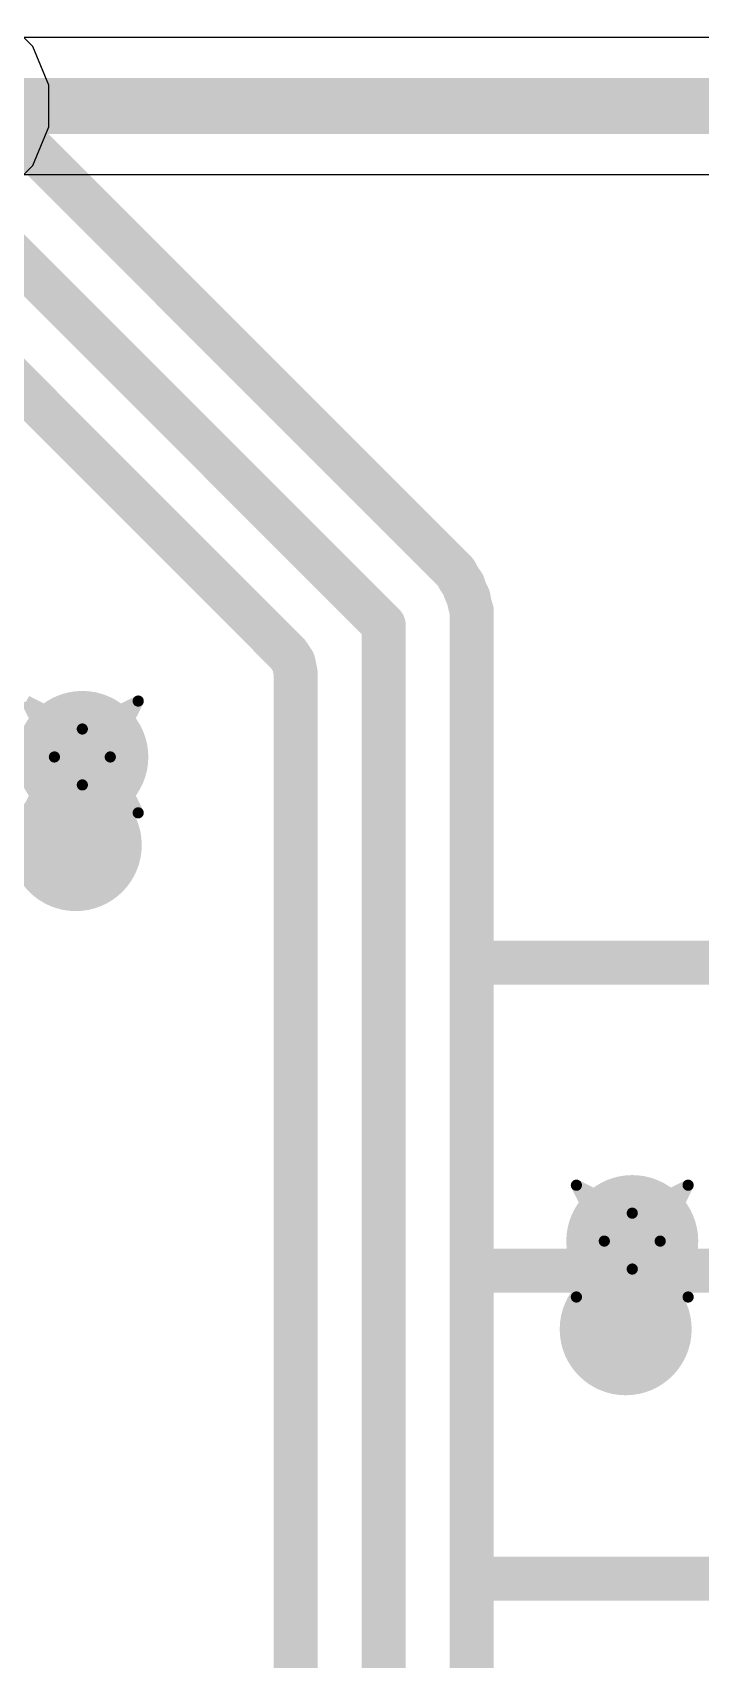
# Model space of a CAD drawing. Header units: inches. Extents: x 0 to 12.4, y -0.6 to 2.2.
# Drawn here: x 1.7729 to 1.8924, y 1.5361 to 1.8271 of the extents above; entities that cross this region are included whole.
import ezdxf

# ---------------------------------------------------------------- set-up
doc = ezdxf.new("R2010")
doc.units = ezdxf.units.IN
doc.header["$MEASUREMENT"] = 0
for name, color, linetype in [('Bottom Layer', 5, 'Continuous'), ('Dimension', 6, 'Continuous'), ('Drill Drawing', 1, 'Continuous'), ('Top Layer', 1, 'Continuous'), ('Via Holes', 16, 'Continuous')]:
    doc.layers.add(name, color=color, linetype=linetype)

msp = doc.modelspace()

# ---------------------------------------------------------------- hatches: boundary and pattern name
at = {"layer": 'Bottom Layer'}
h = msp.add_hatch(color=5, dxfattribs=at)
edge = h.paths.add_edge_path()
edge.add_arc((1.7817796, 1.6975353), 0.011811, 0, 360)
h = msp.add_hatch(color=5, dxfattribs=at)
edge = h.paths.add_edge_path()
edge.add_arc((1.8802048, 1.6109211), 0.011811, 0, 360)
at = {"layer": 'Dimension'}
h = msp.add_hatch(color=6, dxfattribs=at)
edge = h.paths.add_edge_path()
edge.add_arc((1.7806045, 1.6817683), 0.011811, 0, 360)
h = msp.add_hatch(color=6, dxfattribs=at)
edge = h.paths.add_edge_path()
edge.add_arc((1.8790297, 1.5951541), 0.011811, 0, 360)
at = {"layer": 'Top Layer'}
h = msp.add_hatch(color=1, dxfattribs=at)
edge = h.paths.add_edge_path()
edge.add_arc((1.7817796, 1.6975353), 0.011811, 0, 360)
h = msp.add_hatch(color=1, dxfattribs=at)
edge = h.paths.add_edge_path()
edge.add_arc((1.8802048, 1.6109211), 0.011811, 0, 360)
at = {"layer": 'Via Holes'}
h = msp.add_hatch(color=7, dxfattribs=at)
edge = h.paths.add_edge_path()
edge.add_arc((1.7817796, 1.6975353), 0.0059055, 0, 360)
h = msp.add_hatch(color=7, dxfattribs=at)
edge = h.paths.add_edge_path()
edge.add_arc((1.8802048, 1.6109211), 0.0059055, 0, 360)

# ---------------------------------------------------------------- linework, layer by layer
at = {"layer": 'Bottom Layer'}
for p, q in [((2.137, 1.8262351), (1.7713677, 1.8262351)), ((1.7713677, 1.8017649), (2.1319321, 1.8017649))]:
    msp.add_line(p, q, dxfattribs=at)
msp.add_lwpolyline([(1.757, 1.814, 0.01, 0.01, 0), (2.137, 1.814, 0.01, 0.01, 0)], format="xyseb", dxfattribs=at)
at = {"layer": 'Dimension'}
for points in [[(1.7680418, 1.811118, 0.007874, 0.007874, 0), (1.8477495, 1.7314104, 0.007874, 0.007874, 0)], [(1.7577698, 1.7990911, 0.007874, 0.007874, 0), (1.8357226, 1.7211383, 0.007874, 0.007874, 0)], [(1.7533084, 1.7812536, 0.007874, 0.007874, 0), (1.818525, 1.716037, 0.007874, 0.007874, 0)], [(1.8477495, 1.7314104, 0.007874, 0.007874, 0), (1.8477496, 1.7314102, 0.007874, 0.007874, 0)], [(1.8477496, 1.7314102, 0.007874, 0.007874, 0), (1.8486379, 1.7305219, 0.007874, 0.007874, 0)], [(1.8486379, 1.7305219, 0.007874, 0.007874, 0), (1.8490317, 1.7297492, 0.007874, 0.007874, 0)], [(1.8490317, 1.7297492, 0.007874, 0.007874, 0), (1.8490339, 1.7297448, 0.007874, 0.007874, 0)], [(1.8490339, 1.7297448, 0.007874, 0.007874, 0), (1.849434, 1.7290919, 0.007874, 0.007874, 0)], [(1.849434, 1.7290919, 0.007874, 0.007874, 0), (1.8499468, 1.7283859, 0.007874, 0.007874, 0)], [(1.8499468, 1.7283859, 0.007874, 0.007874, 0), (1.8502164, 1.7275564, 0.007874, 0.007874, 0)], [(1.8502164, 1.7275564, 0.007874, 0.007874, 0), (1.8505094, 1.7268489, 0.007874, 0.007874, 0)], [(1.8505094, 1.7268489, 0.007874, 0.007874, 0), (1.8509055, 1.7260716, 0.007874, 0.007874, 0)], [(1.8509055, 1.7260716, 0.007874, 0.007874, 0), (1.8510419, 1.7252102, 0.007874, 0.007874, 0)], [(1.8510419, 1.7252102, 0.007874, 0.007874, 0), (1.8512208, 1.7244651, 0.007874, 0.007874, 0)], [(1.8512208, 1.7244651, 0.007874, 0.007874, 0), (1.8514903, 1.7236357, 0.007874, 0.007874, 0)], [(1.8514903, 1.7232516, 0.007874, 0.007874, 0), (1.8514903, 1.7236357, 0.007874, 0.007874, 0)], [(1.8514903, 1.6607575, 0.007874, 0.007874, 0), (1.8514903, 1.7232516, 0.007874, 0.007874, 0)], [(1.8357226, 1.4455478, 0.007874, 0.007874, 0), (1.8357226, 1.7211383, 0.007874, 0.007874, 0)], [(1.818525, 1.716037, 0.007874, 0.007874, 0), (1.8195833, 1.7144532, 0.007874, 0.007874, 0)], [(1.8195833, 1.7144532, 0.007874, 0.007874, 0), (1.8199549, 1.712585, 0.007874, 0.007874, 0)], [(1.8199549, 1.4480452, 0.007874, 0.007874, 0), (1.8199549, 1.712585, 0.007874, 0.007874, 0)], [(1.8514903, 1.6607575, 0.007874, 0.007874, 0), (1.8967462, 1.6607575, 0.007874, 0.007874, 0)], [(1.8514903, 1.6607575, 0.007874, 0.007874, 0), (1.8967462, 1.6607575, 0.007874, 0.007874, 0)], [(1.8514903, 1.6056394, 0.007874, 0.007874, 0), (1.8514903, 1.6607575, 0.007874, 0.007874, 0)], [(1.8514903, 1.6056394, 0.007874, 0.007874, 0), (1.8967462, 1.6056394, 0.007874, 0.007874, 0)], [(1.8514903, 1.6056394, 0.007874, 0.007874, 0), (1.8967462, 1.6056394, 0.007874, 0.007874, 0)], [(1.8514903, 1.5505213, 0.007874, 0.007874, 0), (1.8514903, 1.6056394, 0.007874, 0.007874, 0)], [(1.8514903, 1.5505213, 0.007874, 0.007874, 0), (1.8967462, 1.5505213, 0.007874, 0.007874, 0)], [(1.8514903, 1.5505213, 0.007874, 0.007874, 0), (1.8967462, 1.5505213, 0.007874, 0.007874, 0)], [(1.8514903, 1.5205668, 0.007874, 0.007874, 0), (1.8514903, 1.5505213, 0.007874, 0.007874, 0)]]:
    msp.add_lwpolyline(points, format="xyseb", dxfattribs=at)
for points in [[(1.845781, 1.7314104, 0.003937, 0.003937, 1), (1.849718, 1.7314104, 0.003937, 0.003937, 1)], [(1.845781, 1.7314104, 0.003937, 0.003937, 1), (1.849718, 1.7314104, 0.003937, 0.003937, 1)], [(1.8457811, 1.7314102, 0.003937, 0.003937, 1), (1.8497181, 1.7314102, 0.003937, 0.003937, 1)], [(1.8457811, 1.7314102, 0.003937, 0.003937, 1), (1.8497181, 1.7314102, 0.003937, 0.003937, 1)], [(1.8466694, 1.7305219, 0.003937, 0.003937, 1), (1.8506064, 1.7305219, 0.003937, 0.003937, 1)], [(1.8466694, 1.7305219, 0.003937, 0.003937, 1), (1.8506064, 1.7305219, 0.003937, 0.003937, 1)], [(1.8470632, 1.7297492, 0.003937, 0.003937, 1), (1.8510002, 1.7297492, 0.003937, 0.003937, 1)], [(1.8470632, 1.7297492, 0.003937, 0.003937, 1), (1.8510002, 1.7297492, 0.003937, 0.003937, 1)], [(1.8470654, 1.7297448, 0.003937, 0.003937, 1), (1.8510024, 1.7297448, 0.003937, 0.003937, 1)], [(1.8470654, 1.7297448, 0.003937, 0.003937, 1), (1.8510024, 1.7297448, 0.003937, 0.003937, 1)], [(1.8474655, 1.7290919, 0.003937, 0.003937, 1), (1.8514025, 1.7290919, 0.003937, 0.003937, 1)], [(1.8474655, 1.7290919, 0.003937, 0.003937, 1), (1.8514025, 1.7290919, 0.003937, 0.003937, 1)], [(1.8479783, 1.7283859, 0.003937, 0.003937, 1), (1.8519153, 1.7283859, 0.003937, 0.003937, 1)], [(1.8479783, 1.7283859, 0.003937, 0.003937, 1), (1.8519153, 1.7283859, 0.003937, 0.003937, 1)], [(1.8482479, 1.7275564, 0.003937, 0.003937, 1), (1.8521849, 1.7275564, 0.003937, 0.003937, 1)], [(1.8482479, 1.7275564, 0.003937, 0.003937, 1), (1.8521849, 1.7275564, 0.003937, 0.003937, 1)], [(1.8485409, 1.7268489, 0.003937, 0.003937, 1), (1.8524779, 1.7268489, 0.003937, 0.003937, 1)], [(1.8485409, 1.7268489, 0.003937, 0.003937, 1), (1.8524779, 1.7268489, 0.003937, 0.003937, 1)], [(1.848937, 1.7260716, 0.003937, 0.003937, 1), (1.852874, 1.7260716, 0.003937, 0.003937, 1)], [(1.848937, 1.7260716, 0.003937, 0.003937, 1), (1.852874, 1.7260716, 0.003937, 0.003937, 1)], [(1.8490734, 1.7252102, 0.003937, 0.003937, 1), (1.8530104, 1.7252102, 0.003937, 0.003937, 1)], [(1.8490734, 1.7252102, 0.003937, 0.003937, 1), (1.8530104, 1.7252102, 0.003937, 0.003937, 1)], [(1.8492523, 1.7244651, 0.003937, 0.003937, 1), (1.8531893, 1.7244651, 0.003937, 0.003937, 1)], [(1.8492523, 1.7244651, 0.003937, 0.003937, 1), (1.8531893, 1.7244651, 0.003937, 0.003937, 1)], [(1.8495218, 1.7236357, 0.003937, 0.003937, 1), (1.8534588, 1.7236357, 0.003937, 0.003937, 1)], [(1.8495218, 1.7236357, 0.003937, 0.003937, 1), (1.8534588, 1.7236357, 0.003937, 0.003937, 1)], [(1.8495218, 1.7232516, 0.003937, 0.003937, 1), (1.8534588, 1.7232516, 0.003937, 0.003937, 1)], [(1.8495218, 1.7232516, 0.003937, 0.003937, 1), (1.8534588, 1.7232516, 0.003937, 0.003937, 1)], [(1.8337541, 1.7211383, 0.003937, 0.003937, 1), (1.8376911, 1.7211383, 0.003937, 0.003937, 1)], [(1.8337541, 1.7211383, 0.003937, 0.003937, 1), (1.8376911, 1.7211383, 0.003937, 0.003937, 1)], [(1.8165565, 1.716037, 0.003937, 0.003937, 1), (1.8204935, 1.716037, 0.003937, 0.003937, 1)], [(1.8165565, 1.716037, 0.003937, 0.003937, 1), (1.8204935, 1.716037, 0.003937, 0.003937, 1)], [(1.8176148, 1.7144532, 0.003937, 0.003937, 1), (1.8215518, 1.7144532, 0.003937, 0.003937, 1)], [(1.8176148, 1.7144532, 0.003937, 0.003937, 1), (1.8215518, 1.7144532, 0.003937, 0.003937, 1)], [(1.8179864, 1.712585, 0.003937, 0.003937, 1), (1.8219234, 1.712585, 0.003937, 0.003937, 1)], [(1.8179864, 1.712585, 0.003937, 0.003937, 1), (1.8219234, 1.712585, 0.003937, 0.003937, 1)], [(1.8495218, 1.6607575, 0.003937, 0.003937, 1), (1.8534588, 1.6607575, 0.003937, 0.003937, 1)], [(1.8495218, 1.6607575, 0.003937, 0.003937, 1), (1.8534588, 1.6607575, 0.003937, 0.003937, 1)], [(1.8495218, 1.6607575, 0.003937, 0.003937, 1), (1.8534588, 1.6607575, 0.003937, 0.003937, 1)], [(1.8495218, 1.6607575, 0.003937, 0.003937, 1), (1.8534588, 1.6607575, 0.003937, 0.003937, 1)], [(1.8495218, 1.6056394, 0.003937, 0.003937, 1), (1.8534588, 1.6056394, 0.003937, 0.003937, 1)], [(1.8495218, 1.6056394, 0.003937, 0.003937, 1), (1.8534588, 1.6056394, 0.003937, 0.003937, 1)], [(1.8495218, 1.6056394, 0.003937, 0.003937, 1), (1.8534588, 1.6056394, 0.003937, 0.003937, 1)], [(1.8495218, 1.6056394, 0.003937, 0.003937, 1), (1.8534588, 1.6056394, 0.003937, 0.003937, 1)], [(1.8495218, 1.5505213, 0.003937, 0.003937, 1), (1.8534588, 1.5505213, 0.003937, 0.003937, 1)], [(1.8495218, 1.5505213, 0.003937, 0.003937, 1), (1.8534588, 1.5505213, 0.003937, 0.003937, 1)], [(1.8495218, 1.5505213, 0.003937, 0.003937, 1), (1.8534588, 1.5505213, 0.003937, 0.003937, 1)], [(1.8495218, 1.5505213, 0.003937, 0.003937, 1), (1.8534588, 1.5505213, 0.003937, 0.003937, 1)]]:
    msp.add_lwpolyline(points, format="xyseb", close=True, dxfattribs=at)
at = {"layer": 'Drill Drawing'}
for points in [[(1.7717796, 1.7075353, 0.002, 0.002, 0), (1.7817796, 1.7025353, 0.002, 0.002, 0)], [(1.7717796, 1.7075353, 0.002, 0.002, 0), (1.7767796, 1.6975353, 0.002, 0.002, 0)], [(1.7817796, 1.7025353, 0.002, 0.002, 0), (1.7917796, 1.7075353, 0.002, 0.002, 0)], [(1.7867796, 1.6975353, 0.002, 0.002, 0), (1.7917796, 1.7075353, 0.002, 0.002, 0)], [(1.7717796, 1.6875353, 0.002, 0.002, 0), (1.7767796, 1.6975353, 0.002, 0.002, 0)], [(1.7867796, 1.6975353, 0.002, 0.002, 0), (1.7917796, 1.6875353, 0.002, 0.002, 0)], [(1.7717796, 1.6875353, 0.002, 0.002, 0), (1.7817796, 1.6925353, 0.002, 0.002, 0)], [(1.7817796, 1.6925353, 0.002, 0.002, 0), (1.7917796, 1.6875353, 0.002, 0.002, 0)], [(1.8702048, 1.6209211, 0.002, 0.002, 0), (1.8802048, 1.6159211, 0.002, 0.002, 0)], [(1.8702048, 1.6209211, 0.002, 0.002, 0), (1.8752048, 1.6109211, 0.002, 0.002, 0)], [(1.8802048, 1.6159211, 0.002, 0.002, 0), (1.8902048, 1.6209211, 0.002, 0.002, 0)], [(1.8852048, 1.6109211, 0.002, 0.002, 0), (1.8902048, 1.6209211, 0.002, 0.002, 0)], [(1.8702048, 1.6009211, 0.002, 0.002, 0), (1.8752048, 1.6109211, 0.002, 0.002, 0)], [(1.8852048, 1.6109211, 0.002, 0.002, 0), (1.8902048, 1.6009211, 0.002, 0.002, 0)], [(1.8702048, 1.6009211, 0.002, 0.002, 0), (1.8802048, 1.6059211, 0.002, 0.002, 0)], [(1.8802048, 1.6059211, 0.002, 0.002, 0), (1.8902048, 1.6009211, 0.002, 0.002, 0)]]:
    msp.add_lwpolyline(points, format="xyseb", dxfattribs=at)
for points in [[(1.7912796, 1.7075353, 0.001, 0.001, 1), (1.7922796, 1.7075353, 0.001, 0.001, 1)], [(1.7912796, 1.7075353, 0.001, 0.001, 1), (1.7922796, 1.7075353, 0.001, 0.001, 1)], [(1.7812796, 1.7025353, 0.001, 0.001, 1), (1.7822796, 1.7025353, 0.001, 0.001, 1)], [(1.7812796, 1.7025353, 0.001, 0.001, 1), (1.7822796, 1.7025353, 0.001, 0.001, 1)], [(1.7762796, 1.6975353, 0.001, 0.001, 1), (1.7772796, 1.6975353, 0.001, 0.001, 1)], [(1.7762796, 1.6975353, 0.001, 0.001, 1), (1.7772796, 1.6975353, 0.001, 0.001, 1)], [(1.7862796, 1.6975353, 0.001, 0.001, 1), (1.7872796, 1.6975353, 0.001, 0.001, 1)], [(1.7862796, 1.6975353, 0.001, 0.001, 1), (1.7872796, 1.6975353, 0.001, 0.001, 1)], [(1.7812796, 1.6925353, 0.001, 0.001, 1), (1.7822796, 1.6925353, 0.001, 0.001, 1)], [(1.7812796, 1.6925353, 0.001, 0.001, 1), (1.7822796, 1.6925353, 0.001, 0.001, 1)], [(1.7912796, 1.6875353, 0.001, 0.001, 1), (1.7922796, 1.6875353, 0.001, 0.001, 1)], [(1.7912796, 1.6875353, 0.001, 0.001, 1), (1.7922796, 1.6875353, 0.001, 0.001, 1)], [(1.8697048, 1.6209211, 0.001, 0.001, 1), (1.8707048, 1.6209211, 0.001, 0.001, 1)], [(1.8697048, 1.6209211, 0.001, 0.001, 1), (1.8707048, 1.6209211, 0.001, 0.001, 1)], [(1.8897048, 1.6209211, 0.001, 0.001, 1), (1.8907048, 1.6209211, 0.001, 0.001, 1)], [(1.8897048, 1.6209211, 0.001, 0.001, 1), (1.8907048, 1.6209211, 0.001, 0.001, 1)], [(1.8797048, 1.6159211, 0.001, 0.001, 1), (1.8807048, 1.6159211, 0.001, 0.001, 1)], [(1.8797048, 1.6159211, 0.001, 0.001, 1), (1.8807048, 1.6159211, 0.001, 0.001, 1)], [(1.8747048, 1.6109211, 0.001, 0.001, 1), (1.8757048, 1.6109211, 0.001, 0.001, 1)], [(1.8747048, 1.6109211, 0.001, 0.001, 1), (1.8757048, 1.6109211, 0.001, 0.001, 1)], [(1.8847048, 1.6109211, 0.001, 0.001, 1), (1.8857048, 1.6109211, 0.001, 0.001, 1)], [(1.8847048, 1.6109211, 0.001, 0.001, 1), (1.8857048, 1.6109211, 0.001, 0.001, 1)], [(1.8797048, 1.6059211, 0.001, 0.001, 1), (1.8807048, 1.6059211, 0.001, 0.001, 1)], [(1.8797048, 1.6059211, 0.001, 0.001, 1), (1.8807048, 1.6059211, 0.001, 0.001, 1)], [(1.8697048, 1.6009211, 0.001, 0.001, 1), (1.8707048, 1.6009211, 0.001, 0.001, 1)], [(1.8697048, 1.6009211, 0.001, 0.001, 1), (1.8707048, 1.6009211, 0.001, 0.001, 1)], [(1.8897048, 1.6009211, 0.001, 0.001, 1), (1.8907048, 1.6009211, 0.001, 0.001, 1)], [(1.8897048, 1.6009211, 0.001, 0.001, 1), (1.8907048, 1.6009211, 0.001, 0.001, 1)]]:
    msp.add_lwpolyline(points, format="xyseb", close=True, dxfattribs=at)
at = {"layer": 'Top Layer'}
for p, q in [((1.7729472, 1.8246556), (1.7676556, 1.8299472)), ((1.775811, 1.8177417), (1.7729472, 1.8246556)), ((1.775811, 1.8102583), (1.775811, 1.8177417)), ((1.7729472, 1.8033444), (1.775811, 1.8102583)), ((1.7676556, 1.7980528), (1.7729472, 1.8033444))]:
    msp.add_line(p, q, dxfattribs=at)

doc.saveas('drawing.dxf')
